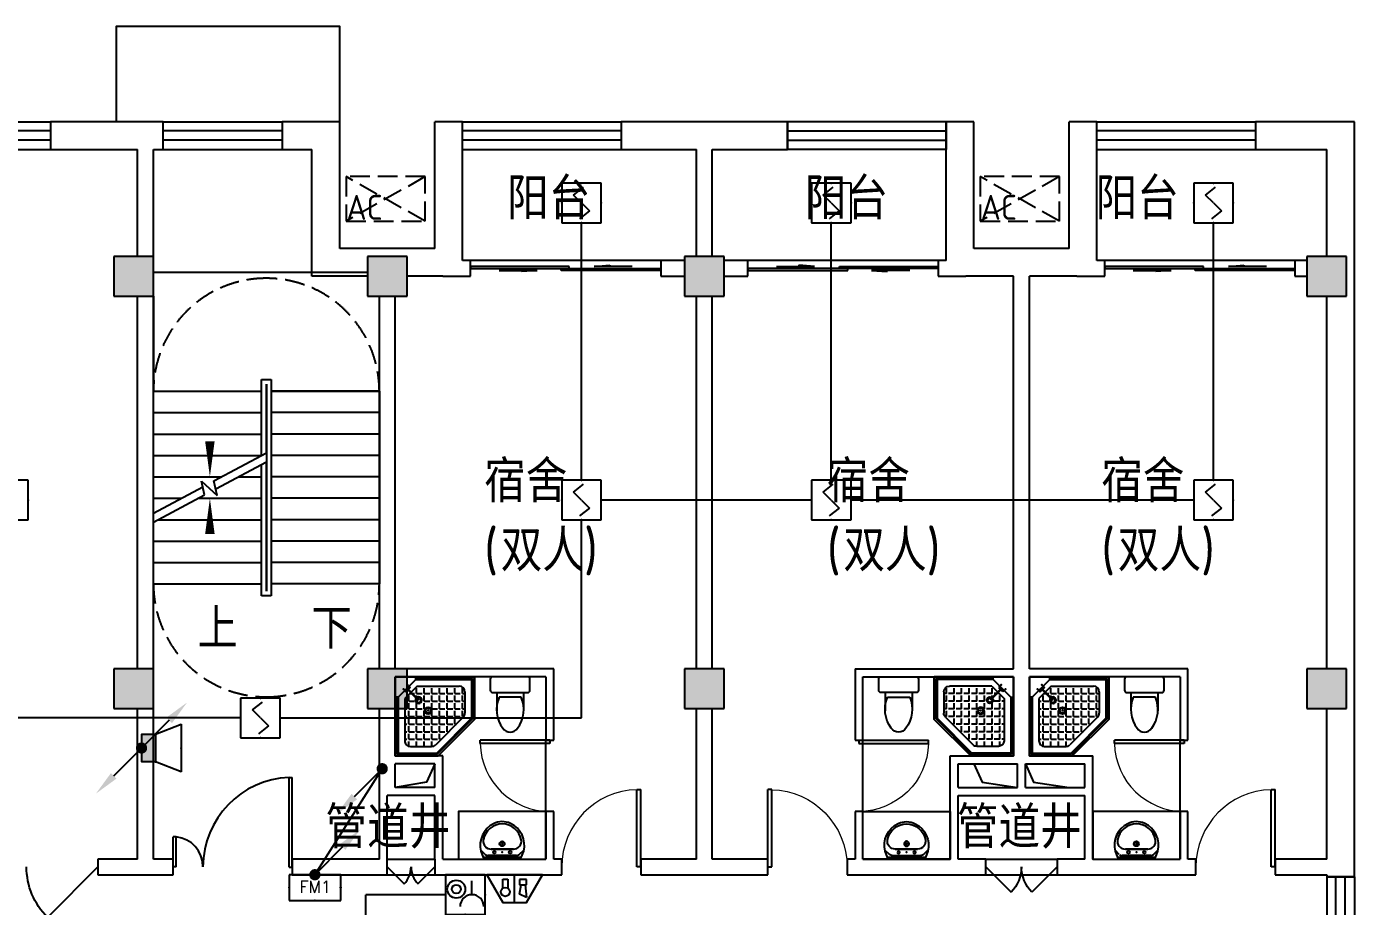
# Model space of a CAD drawing. Extents: x 1725663 to 4653551, y -550461 to 248782.
# Drawn here: x 2376593 to 2393343, y -177769 to -166671 of the extents above; entities that cross this region are included whole.
import ezdxf
from ezdxf.enums import TextEntityAlignment as Align

# ---------------------------------------------------------------- set-up
doc = ezdxf.new("R2010")
doc.units = 0
doc.header["$LTSCALE"] = 1000
doc.linetypes.add('DASH', pattern=[0.35, 0.25, -0.1])
for name, color, linetype in [('0-底图', 7, 'Continuous'), ('A-FLOR-STRS', 140, 'Continuous'), ('CLAYER', 7, 'Continuous'), ('COLUMN', 255, 'Continuous'), ('DIM_SYMB', 3, 'Continuous'), ('DOOR_FIRE', 4, 'Continuous'), ('EQUIP-广播', 3, 'Continuous'), ('EQUIP-消防', 3, 'Continuous'), ('LWIRE', 4, 'Continuous'), ('PUB_HATCH', 8, 'Continuous'), ('PUB_TEXT', 7, 'Continuous'), ('STAIR', 2, 'Continuous'), ('WALL', 2, 'Continuous'), ('WINDOW', 4, 'Continuous'), ('WIRE-消防', 1, 'Continuous'), ('洁具', 213, 'Continuous'), ('空调外机', 211, 'Continuous')]:
    doc.layers.add(name, color=color, linetype=linetype)
doc.styles.add('_TCH_DIM', font='SIMPLEX', dxfattribs={"width": 0.8, "height": 5, "bigfont": 'HZTXT'})
doc.styles.add('_TEL_DIM', font='SIMPLEX', dxfattribs={"width": 0.8, "height": 3.5, "bigfont": 'HZTXT'})
doc.styles.get("Standard").update_dxf_attribs({"font": 'geniso.shx', "bigfont": 'hztxt.shx'})

# ---------------------------------------------------------------- blocks, each defined once
blk = doc.blocks.new('$Equip$00002649')
for p, q in [((-0.5, 0.5), (-0.5, -0.5)), ((0.5, 0.5), (-0.5, 0.5)), ((-0.2, 0.2), (0.05, 0.4)), ((0.5, -0.5), (0.5, 0.5)), ((0, 0), (-0.2, 0.2)), ((0, 0), (0.2, -0.2)), ((0.2, -0.2), (-0.05, -0.4)), ((-0.5, -0.5), (0.5, -0.5))]:
    blk.add_line(p, q)
at = {"const_width": 0.02}
blk.add_lwpolyline([(-0.5, 0.5), (0.5, 0.5), (0.5, -0.5), (-0.5, -0.5), (-0.5, 0.5), (0.5, 0.5)], dxfattribs=at)
for p in [(0, 0.5), (-0.5, 0), (0.5, 0), (0, -0.5)]:
    blk.add_point(p)
at = {"color": 7, "flags": 1}
for tag, height, p in [('A', 0.00002, (0, 0)), ('B', 0.4, (0.762, -0.208))]:
    blk.add_attdef(tag, text='', height=height, dxfattribs=at).set_placement(p, align=Align.MIDDLE_CENTER)
blk = doc.blocks.new('$equip$00002655')
for p, q in [((-0.5, 1), (-0.5, 0)), ((0.5, 1), (-0.5, 1)), ((0.5, 0), (0.5, 1)), ((-0.169, 0.5), (-0.169, 0.15)), ((-0.5, 0), (0.5, 0))]:
    blk.add_line(p, q)
at = {"const_width": 0.04}
blk.add_lwpolyline([(-0.5, 1), (0.5, 1), (0.5, 0), (-0.5, 0), (-0.5, 1), (0.5, 1)], dxfattribs=at)
for radius in [0.226, 0.113]:
    blk.add_circle((0.227, 0.36), radius)
blk.add_arc((-0.169, 0.8), 0.3, 180, 0)
for p in [(0, 1), (-0.5, 0.5), (0.5, 0.5), (0, 0)]:
    blk.add_point(p)
at = {"color": 7, "flags": 1}
for tag, height, p in [('B', 0.4, (0.762, 0.292)), ('A', 0.00002, (0, 0))]:
    blk.add_attdef(tag, text='', height=height, dxfattribs=at).set_placement(p, align=Align.MIDDLE_CENTER)
blk = doc.blocks.new('$equip$00002679')
for p, q in [((-0.3, 0.699), (-0.703, 0)), ((0.3, 0.699), (-0.3, 0.699)), ((0.3, 0.699), (-0.3, 0.699)), ((0, 0.699), (0, 0)), ((0.703, 0), (0.3, 0.699)), ((-0.264, 0.249), (-0.304, 0.569)), ((-0.304, 0.569), (-0.128, 0.489)), ((-0.128, 0.489), (-0.168, 0.249)), ((0.174, 0.11), (0.174, 0.338)), ((0.294, 0.338), (0.294, 0.11)), ((-0.703, 0), (0.703, 0)), ((-0.304, 0.249), (-0.304, 0.113)), ((-0.128, 0.249), (-0.304, 0.249)), ((-0.304, 0.113), (-0.128, 0.113)), ((-0.128, 0.113), (-0.128, 0.249)), ((0.294, 0.11), (0.174, 0.11))]:
    blk.add_line(p, q)
at = {"const_width": 0.04}
for points in [[(-0.299, 0.699), (0.301, 0.699), (0.703, 0), (-0.702, 0), (-0.299, 0.699), (0.301, 0.699)], [(-0.3, 0.699), (0.3, 0.699), (0.703, 0), (-0.703, 0), (-0.3, 0.699), (0.3, 0.699)]]:
    blk.add_lwpolyline(points, dxfattribs=at)
blk.add_circle((0.234, 0.43), 0.111)
for p in [(0, 0.699), (-0.501, 0.349), (0.502, 0.349), (0, 0)]:
    blk.add_point(p)
at = {"color": 7, "flags": 1}
for tag, height, p in [('B', 0.4, (0.961, 0.299)), ('A', 0.00002, (0, 0))]:
    blk.add_attdef(tag, text='', height=height, dxfattribs=at).set_placement(p, align=Align.MIDDLE_CENTER)
blk = doc.blocks.new('$equip$00002984')
blk.add_hatch(color=256).paths.add_polyline_path([(0.35, 0.35), (0, 0.35), (0, -0.35), (0.35, -0.35)])
for p, q in [((0, 0.35), (0, -0.35)), ((0, 0.35), (0.35, 0.35)), ((0.35, 0.35), (1, 0.6)), ((0.35, 0.35), (0.35, -0.35)), ((1, 0.6), (1, -0.6)), ((0.35, -0.35), (0, -0.35)), ((1, -0.6), (0.35, -0.35))]:
    blk.add_line(p, q)
at = {"const_width": 0.02}
blk.add_lwpolyline([(0.35, 0.35), (0, 0.35), (0, -0.35), (0.35, -0.35), (1, -0.6), (1, 0.6), (0.35, 0.35), (0, 0.35)], dxfattribs=at)
for p in [(0.35, 0.35), (0, 0), (1, 0), (0.35, -0.35)]:
    blk.add_point(p)
at = {"color": 7, "style": '_TEL_DIM', "flags": 1}
for tag in ['A', 'REMARK']:
    blk.add_attdef(tag, text='', height=0.00002, dxfattribs=at).set_placement((0, 0), align=Align.MIDDLE_CENTER)
blk = doc.blocks.new('$TelecSys$00000080')
for p, q in [((-0.7, -0.7), (0, 0)), ((0.104, 0.104), (0.104, 0.104)), ((-0.104, -0.104), (-0.104, -0.104))]:
    blk.add_line(p, q)
at = {"const_width": 0.142}
blk.add_lwpolyline([(0.071, 0, 1), (-0.071, 0, 1)], format="xyb", close=True, dxfattribs=at)
blk.add_solid([(-0.63, -0.77), (-0.77, -0.63), (-1.15, -1.15)])
at = {"width": 0.8, "flags": 9}
blk.add_attdef('A', (0, 0), '', height=0.00002, rotation=180, dxfattribs=at)
blk = doc.blocks.new('$TelecSys$00000079')
for p, q in [((0.7, 0.7), (0, 0)), ((0.104, 0.104), (0.104, 0.104)), ((-0.104, -0.104), (-0.104, -0.104))]:
    blk.add_line(p, q)
at = {"const_width": 0.142}
blk.add_lwpolyline([(-0.071, 0, 1), (0.071, 0, 1)], format="xyb", close=True, dxfattribs=at)
blk.add_solid([(0.63, 0.77), (0.77, 0.63), (1.15, 1.15)])
at = {"width": 0.8, "flags": 9}
blk.add_attdef('A', (0, 0), '', height=0.00002, dxfattribs=at)
blk = doc.blocks.new('1F平面-CAD导入_dwg_Drawing4_t3_dwg_$plan$00001613-474159-1F-927810-1F')
at = {"layer": '洁具'}
for p, q in [((-200, 170), (-430, 170)), ((-30, 250), (-170, 250)), ((-260, -140), (-260, 140)), ((-200, -170), (-200, -220)), ((-170, -250), (-30, -250))]:
    blk.add_line(p, q, dxfattribs=at)
for points in [[(-200, 220), (-200, 170), (-200, -170), (-430, -170)], [(0, -220), (0, 220)]]:
    blk.add_lwpolyline(points, dxfattribs=at)
for centre, radius, start, end in [((-413, -227), 398, 67.4505, 126.6381), ((-170, 220), 30, 90, 180), ((-30, 220), 30, 0, 90), ((-590, 0), 110, 123.4509, 236.5491), ((-413, 227), 398, 233.3619, 292.5495), ((-170, -220), 30, 180, 270), ((-30, -220), 30, 270, 0)]:
    blk.add_arc(centre, radius, start, end, dxfattribs=at)
blk = doc.blocks.new('$lvtry$00000169')
at = {"color": 0}
for p, q in [((259, -36), (259, 0)), ((259, -36), (36, -259)), ((276, -120), (120, -276)), ((144, -151), (291, -298)), ((151, -144), (298, -291)), ((259, -24), (976, -24)), ((259, -36), (964, -36)), ((270, -213), (270, -143)), ((276, -120), (808, -120)), ((366, -213), (366, -143)), ((462, -213), (462, -143)), ((558, -213), (558, -143)), ((655, -213), (655, -143)), ((751, -213), (751, -143)), ((847, -213), (847, -143)), ((964, -36), (976, -24)), ((964, -36), (964, -525)), ((976, -24), (976, -530)), ((36, -259), (0, -259)), ((24, -259), (24, -976)), ((36, -259), (36, -964)), ((120, -276), (120, -808)), ((120, -309), (147, -309)), ((173, -309), (173, -239)), ((173, -309), (243, -309)), ((183, -213), (205, -213)), ((220, -213), (243, -213)), ((270, -213), (340, -213)), ((270, -263), (270, -239)), ((334, -309), (340, -309)), ((366, -213), (436, -213)), ((366, -309), (366, -239)), ((366, -309), (436, -309)), ((462, -213), (532, -213)), ((462, -309), (462, -239)), ((462, -309), (532, -309)), ((558, -213), (628, -213)), ((558, -309), (558, -239)), ((558, -309), (628, -309)), ((655, -213), (725, -213)), ((655, -309), (655, -239)), ((655, -309), (725, -309)), ((751, -213), (821, -213)), ((751, -309), (751, -239)), ((751, -309), (821, -309)), ((847, -213), (880, -213)), ((847, -309), (847, -239)), ((847, -309), (880, -309)), ((880, -192), (880, -460)), ((120, -405), (147, -405)), ((120, -501), (147, -501)), ((173, -405), (173, -335)), ((173, -405), (243, -405)), ((173, -501), (173, -431)), ((173, -501), (243, -501)), ((270, -405), (270, -335)), ((270, -405), (340, -405)), ((270, -501), (270, -431)), ((270, -501), (340, -501)), ((366, -405), (366, -335)), ((366, -405), (379, -405)), ((366, -501), (366, -431)), ((366, -501), (436, -501)), ((462, -405), (462, -335)), ((462, -405), (532, -405)), ((462, -501), (462, -431)), ((462, -501), (532, -501)), ((558, -405), (558, -335)), ((558, -405), (628, -405)), ((558, -501), (558, -431)), ((558, -501), (628, -501)), ((655, -405), (655, -335)), ((655, -405), (725, -405)), ((655, -501), (655, -431)), ((655, -501), (725, -501)), ((751, -405), (751, -335)), ((751, -405), (821, -405)), ((751, -501), (751, -431)), ((751, -501), (821, -501)), ((847, -405), (847, -335)), ((847, -405), (880, -405)), ((847, -501), (847, -431)), ((847, -501), (867, -501)), ((120, -598), (147, -598)), ((173, -598), (173, -528)), ((173, -598), (243, -598)), ((173, -694), (173, -624)), ((270, -598), (270, -528)), ((270, -598), (340, -598)), ((270, -694), (270, -624)), ((366, -598), (366, -528)), ((366, -598), (436, -598)), ((366, -694), (366, -624)), ((462, -598), (462, -528)), ((462, -598), (532, -598)), ((462, -694), (462, -624)), ((859, -511), (511, -859)), ((964, -525), (525, -964)), ((976, -530), (530, -976)), ((558, -598), (558, -528)), ((558, -598), (628, -598)), ((558, -694), (558, -624)), ((655, -598), (655, -528)), ((655, -598), (725, -598)), ((655, -694), (655, -624)), ((751, -598), (751, -528)), ((751, -598), (773, -598)), ((964, -525), (976, -530)), ((120, -694), (147, -694)), ((120, -790), (147, -790)), ((173, -694), (243, -694)), ((173, -790), (173, -720)), ((173, -790), (243, -790)), ((173, -878), (173, -816)), ((270, -694), (340, -694)), ((270, -790), (270, -720)), ((270, -790), (340, -790)), ((270, -880), (270, -816)), ((366, -694), (436, -694)), ((366, -790), (366, -720)), ((366, -790), (436, -790)), ((366, -880), (366, -816)), ((462, -694), (532, -694)), ((462, -790), (462, -720)), ((462, -790), (532, -790)), ((462, -880), (462, -816)), ((558, -694), (628, -694)), ((558, -790), (558, -720)), ((558, -790), (580, -790)), ((655, -694), (676, -694)), ((36, -964), (24, -976)), ((24, -976), (530, -976)), ((36, -964), (525, -964)), ((192, -880), (460, -880)), ((525, -964), (530, -976))]:
    blk.add_line(p, q, dxfattribs=at)
blk.add_lwpolyline([(0, 0), (0, -1000), (540, -1000), (1000, -540), (1000, 0)], close=True)
for points in [[(0, 0), (0, -1000)], [(0, 0), (1000, 0)], [(1000, 0), (1000, -540)], [(136, -190), (148, -178), (132, -162), (121, -174)], [(190, -136), (178, -148), (162, -132), (174, -121)], [(1000, -540), (540, -1000)], [(0, -1000), (540, -1000)]]:
    blk.add_lwpolyline(points, close=True, dxfattribs=at)
for radius in [43.8, 31.1]:
    blk.add_circle((416, -428), radius, dxfattribs=at)
for centre, radius, start, end in [((808, -192), 72, 0, 90), ((296, -296), 40.6, 142.583, 128.4197), ((296, -296), 28.6, 145.828, 125.6599), ((808, -460), 72, 315, 0), ((192, -808), 72, 180, 270), ((460, -808), 72, 270, 315)]:
    blk.add_arc(centre, radius, start, end, dxfattribs=at)
for p in [(103, -156, 0), (156, -102, 0), (416, -428, 0)]:
    blk.add_point(p, dxfattribs=at)
blk = doc.blocks.new('$lvtry$00000178')
at = {"color": 0}
for p, q in [((-238, 0), (238, 0)), ((-214, -36), (-272, -91)), ((-180, -23), (180, -23)), ((-142, -105), (140, -105)), ((140, -105), (-142, -105)), ((216, -37), (268, -91))]:
    blk.add_line(p, q, dxfattribs=at)
blk.add_lwpolyline([(-104, -430, 0.224698), (110, -425, 0.348046), (269, -79), (239, 0), (-241, 0), (-271, -79, 0.356844)], format="xyb", close=True, dxfattribs=at)
for centre, radius in [((-100, -65), 16.3), ((1, -172), 31.6), ((100, -65), 16.3)]:
    blk.add_circle(centre, radius, dxfattribs=at)
at = {"color": 0, "lineweight": 13}
blk.add_circle((1, -172), 23, dxfattribs=at)
at = {"color": 0}
for centre, radius, start, end in [((-142, -205), 100, 90, 190.5602), ((-180, -73), 50, 90, 133.181), ((140, -205), 100, 349.4398, 90), ((180, -73), 50, 44.5607, 90), ((-1, -179), 243, 190.5602, 349.4398)]:
    blk.add_arc(centre, radius, start, end, dxfattribs=at)
for p in [(0, -65), (1, -172)]:
    blk.add_point(p, dxfattribs=at)
blk = doc.blocks.new('A$C70365C93')
at = {"layer": '洁具'}
blk.add_lwpolyline([(-1900, 2300), (-1900, 1700), (-800, 1700), (-800, 2300)], close=True, dxfattribs=at)
blk.add_blockref('$lvtry$00000178', (-1350, 2280), dxfattribs=at)
at = {"layer": '洁具', "rotation": 180}
blk.add_blockref('$lvtry$00000169', (0, 0), dxfattribs=at)
at = {"layer": '洁具', "extrusion": (0, 0, -1), "xscale": -1, "zscale": -1, "rotation": 90}
blk.add_blockref('1F平面-CAD导入_dwg_Drawing4_t3_dwg_$plan$00001613-474159-1F-927810-1F', (1450, 0), dxfattribs=at)
blk = doc.blocks.new('A$Cf5a72a1b')
at = {"layer": '空调外机', "linetype": 'DASH'}
for p, q in [((1000, 563), (0, 0)), ((1000, 0), (0, 563))]:
    blk.add_line(p, q, dxfattribs=at)
blk.add_lwpolyline([(1000, 563), (0, 563), (0, 0), (1000, 0)], close=True, dxfattribs=at)
at = {"layer": 'PUB_TEXT'}
blk.add_text('AC', height=315, dxfattribs=at).set_placement((5, 18))
blk = doc.blocks.new('$WINLIB2D$00000001')
at = {"color": 0}
for points in [[(-0.5, 0.5), (-0.5, -0.5)], [(-0.5, 0.5), (0.5, 0.5)], [(0.5, -0.5), (0.5, 0.5)], [(0.5, 0.1667), (-0.5, 0.1667)], [(0.5, -0.1667), (-0.5, -0.1667)], [(-0.5, -0.5), (0.5, -0.5)]]:
    blk.add_lwpolyline(points, dxfattribs=at)
blk = doc.blocks.new('$DorLib2D$00000131')
at = {"color": 0, "linetype": 'Continuous'}
for p, q in [((0.15, 0.125), (0.2319, 0.1973)), ((0.2319, 0.1973), (0.2319, 0.125)), ((-0.5, 0.125), (-0.5, 0)), ((0.0192, 0.125), (-0.5, 0.125)), ((0.0192, 0), (0.0192, 0.125)), ((0.35, 0.125), (0.15, 0.125)), ((-0.5, 0), (0.0192, 0)), ((-0.024, 0), (0.5, 0)), ((-0.024, -0.125), (-0.024, 0)), ((0.5, 0), (0.5, -0.125)), ((-0.35, -0.125), (-0.15, -0.125)), ((-0.2319, -0.1973), (-0.2319, -0.125)), ((-0.15, -0.125), (-0.2319, -0.1973)), ((0.5, -0.125), (-0.024, -0.125))]:
    blk.add_line(p, q, dxfattribs=at)
blk = doc.blocks.new('$DorLib2D$00000225')
at = {"color": 0}
for p, q in [((0.475, -0.001), (0.475, 0.752)), ((0.475, 0.752), (0.5, 0.752)), ((0.5, -0.001), (0.5, 0.752)), ((-0.5, 0), (-0.5, 0.252)), ((-0.475, 0.252), (-0.5, 0.252)), ((-0.475, 0), (-0.475, 0.252)), ((-0.475, 0), (-0.5, 0)), ((0.475, -0.001), (0.5, -0.001))]:
    blk.add_line(p, q, dxfattribs=at)
for centre, radius, start, end in [((0.505, -0.002), 0.755, 92.2493, 179.7238), ((-0.501, 0.003), 0.251, 359.7899, 84.0974)]:
    blk.add_arc(centre, radius, start, end, dxfattribs=at)
blk = doc.blocks.new('$DorLib2D$00000116')
at = {"color": 0}
for p, q in [((-0.5, 0), (-0.146, 0.354)), ((0.5, 0), (0.146, 0.354))]:
    blk.add_line(p, q, dxfattribs=at)
for centre, start, end in [((-0.5, 0), 0, 45), ((0.5, 0), 135, 180)]:
    blk.add_arc(centre, 0.5, start, end, dxfattribs=at)
blk = doc.blocks.new('$DorLib2D$00000001')
for p, q in [((0.45, 0.975), (0.5, 0.975)), ((0.45, 0), (0.45, 0.975)), ((0.5, 0), (0.5, 0.975)), ((0.5, 0), (0.45, 0))]:
    blk.add_line(p, q)
at = {"lineweight": 13}
blk.add_arc((0.475, 0), 0.975, 91.4693, 180, dxfattribs=at)
blk = doc.blocks.new('$DorLib2D$00000114')
at = {"color": 0}
blk.add_line((0.5, 0), (-0.207, 0.707), dxfattribs=at)
blk.add_arc((0.5, 0), 1, 135, 180, dxfattribs=at)
blk = doc.blocks.new('ghgd')
at = {"layer": 'PUB_HATCH'}
for points in [[(1588557, -88437.8), (1588557, -88937.8), (1589057, -88937.8), (1589057, -88437.8)], [(1591757, -88437.8), (1591757, -88937.8), (1592257, -88937.8), (1592257, -88437.8)], [(1595757, -88437.8), (1595757, -88937.8), (1596257, -88937.8), (1596257, -88437.8)], [(1603607, -88437.8), (1603607, -88937.8), (1604107, -88937.8), (1604107, -88437.8)], [(1588557, -93637.8), (1588557, -94137.8), (1589057, -94137.8), (1589057, -93637.8)], [(1591757, -93637.8), (1591757, -94137.8), (1592257, -94137.8), (1592257, -93637.8)], [(1595757, -93637.8), (1595757, -94137.8), (1596257, -94137.8), (1596257, -93637.8)], [(1603607, -93637.8), (1603607, -94137.8), (1604107, -94137.8), (1604107, -93637.8)]]:
    blk.add_hatch(color=256, dxfattribs=at).paths.add_polyline_path(points)
for points in [[(1592607, -94837.8), (1592503.4, -95068), (1592107, -95137.8)], [(1599407, -94837.8), (1599510.6, -95068), (1599957, -95137.8)], [(1600057, -94837.8), (1600160.6, -95068), (1600607, -95137.8)]]:
    blk.add_lwpolyline(points)
at = {"layer": 'A-FLOR-STRS'}
for p, q in [((1591757, -88637.8), (1589057, -88637.8)), ((1589057, -88937.8), (1589057, -90137.8)), ((1591907, -90137.8), (1591907, -88937.8)), ((1590422, -90948.4), (1590422, -89987.8)), ((1590422, -89987.8), (1590542, -89987.8)), ((1590482, -90916.4), (1590482, -90047.8)), ((1590482, -90047.8), (1590482, -90047.8)), ((1590482, -90047.8), (1590482, -90916.4)), ((1590542, -89987.8), (1590542, -92717.8)), ((1589057, -91675.8), (1589057, -90137.8)), ((1589057, -90137.8), (1590422, -90137.8)), ((1589057, -90137.8), (1590422, -90137.8)), ((1590482, -90916.4), (1590482, -90137.8)), ((1590482, -90137.8), (1590482, -92567.8)), ((1591907, -90137.8), (1590542, -90137.8)), ((1590542, -90137.8), (1591907, -90137.8)), ((1591907, -90137.8), (1591907, -92567.8)), ((1589057, -90407.8), (1590422, -90407.8)), ((1591907, -90407.8), (1590542, -90407.8)), ((1589057, -90677.8), (1590422, -90677.8)), ((1591907, -90677.8), (1590542, -90677.8)), ((1589057, -90947.8), (1590422, -90947.8)), ((1589819.5, -91269.5), (1590482, -90916.4)), ((1591907, -90947.8), (1590542, -90947.8)), ((1589842.9, -91370.3), (1590482, -91029.7)), ((1590422, -92717.8), (1590422, -91061.7)), ((1590482, -92567.8), (1590482, -91029.7)), ((1590482, -92657.8), (1590482, -91029.7)), ((1590482, -91029.7), (1590482, -92657.8)), ((1589057, -91217.8), (1589916.5, -91217.8)), ((1589701.9, -91445.4), (1589661.6, -91271.6)), ((1589661.6, -91271.6), (1589861.7, -91451.4)), ((1589861.7, -91451.4), (1589819.5, -91269.5)), ((1590129.1, -91217.8), (1590422, -91217.8)), ((1591907, -91217.8), (1590542, -91217.8)), ((1589057, -91675.8), (1589678.5, -91344.6)), ((1589057, -91789.1), (1589701.9, -91445.4)), ((1589057, -91487.8), (1589409.9, -91487.8)), ((1589622.5, -91487.8), (1590422, -91487.8)), ((1591907, -91487.8), (1590542, -91487.8)), ((1589057, -92567.8), (1589057, -91789.1)), ((1589115.9, -91757.8), (1590422, -91757.8)), ((1591907, -91757.8), (1590542, -91757.8)), ((1589057, -92027.8), (1590422, -92027.8)), ((1591907, -92027.8), (1590542, -92027.8)), ((1589057, -92297.8), (1590422, -92297.8)), ((1591907, -92297.8), (1590542, -92297.8)), ((1589057, -92567.8), (1590422, -92567.8)), ((1590482, -92567.8), (1590482, -92567.8)), ((1591907, -92567.8), (1590542, -92567.8)), ((1590542, -92717.8), (1590422, -92717.8)), ((1590482, -92657.8), (1590482, -92657.8))]:
    blk.add_line(p, q, dxfattribs=at)
at = {"layer": 'COLUMN'}
for p, q in [((1588557, -88437.8), (1588557, -88937.8)), ((1589057, -88437.8), (1588557, -88437.8)), ((1589057, -88937.8), (1589057, -88437.8)), ((1591757, -88437.8), (1591757, -88937.8)), ((1592257, -88437.8), (1591757, -88437.8)), ((1592257, -88937.8), (1592257, -88437.8)), ((1595757, -88437.8), (1595757, -88937.8)), ((1596257, -88437.8), (1595757, -88437.8)), ((1596257, -88937.8), (1596257, -88437.8)), ((1603607, -88437.8), (1603607, -88937.8)), ((1604107, -88437.8), (1603607, -88437.8)), ((1604107, -88937.8), (1604107, -88437.8)), ((1588557, -88937.8), (1589057, -88937.8)), ((1591757, -88937.8), (1592257, -88937.8)), ((1595757, -88937.8), (1596257, -88937.8)), ((1603607, -88937.8), (1604107, -88937.8)), ((1588557, -93637.8), (1588557, -94137.8)), ((1589057, -93637.8), (1588557, -93637.8)), ((1589057, -94137.8), (1589057, -93637.8)), ((1591757, -93637.8), (1591757, -94137.8)), ((1592257, -93637.8), (1591757, -93637.8)), ((1592257, -94137.8), (1592257, -93637.8)), ((1595757, -93637.8), (1595757, -94137.8)), ((1596257, -93637.8), (1595757, -93637.8)), ((1596257, -94137.8), (1596257, -93637.8)), ((1603607, -93637.8), (1603607, -94137.8)), ((1604107, -93637.8), (1603607, -93637.8)), ((1604107, -94137.8), (1604107, -93637.8)), ((1588557, -94137.8), (1589057, -94137.8)), ((1591757, -94137.8), (1592257, -94137.8)), ((1595757, -94137.8), (1596257, -94137.8)), ((1603607, -94137.8), (1604107, -94137.8))]:
    blk.add_line(p, q, dxfattribs=at)
at = {"layer": 'Defpoints'}
blk.add_lwpolyline([(1591407, -86737.8), (1591407, -85537.8), (1588589.2, -85537.8), (1588589.2, -86737.8)], dxfattribs=at)
at = {"layer": 'DIM_SYMB'}
for points in [[(1591194.5, -92702.8, 0, 0, 0), (1591194.5, -89387.8, 0, 0, 0), (1589769.5, -89387.8, 0, 0, 0), (1589769.5, -91217.8, 0, 120, 0), (1589769.5, -90767.8, 0, 0, 0)], [(1589769.5, -92702.8, 0, 0, 0), (1589769.5, -91487.8, 0, 120, 0), (1589769.5, -91937.8, 0, 0, 0)]]:
    blk.add_lwpolyline(points, format="xyseb", dxfattribs=at)
at = {"layer": 'DOOR_FIRE'}
for p, q in [((1592007, -96037.8), (1592607, -96037.8)), ((1599557, -96037.8), (1600457, -96037.8)), ((1592007, -96237.8), (1592607, -96237.8)), ((1599557, -96237.8), (1600457, -96237.8))]:
    blk.add_line(p, q, dxfattribs=at)
at = {"layer": 'STAIR', "color": 9, "linetype": 'DASH'}
for p, q in [((1590482, -88712.8), (1590482, -88712.8)), ((1590482, -93992.8), (1590482, -93992.8))]:
    blk.add_line(p, q, dxfattribs=at)
for points in [[(1589057, -90137.8, -0.4142136), (1590482, -88712.8)], [(1591907, -90137.8, 0.4142136), (1590482, -88712.8)], [(1589057, -92567.8, 0.4142136), (1590482, -93992.8)], [(1591907, -92567.8, -0.4142136), (1590482, -93992.8)]]:
    blk.add_lwpolyline(points, format="xyb", dxfattribs=at)
at = {"layer": 'WALL'}
for p, q in [((1588957, -86737.8), (1587757, -86737.8)), ((1587757, -86737.8), (1587757, -87087.8)), ((1589181.9, -86737.8), (1588957, -86737.8)), ((1589181.9, -87087.8), (1589181.9, -86737.8)), ((1591407, -86737.8), (1590682, -86737.8)), ((1590682, -86737.8), (1590682, -87087.8)), ((1591407, -88337.8), (1591407, -86737.8)), ((1592957, -86737.8), (1592607, -86737.8)), ((1592607, -88337.8), (1592607, -86737.8)), ((1592957, -87087.8), (1592957, -86737.8)), ((1596007, -86737.8), (1594957, -86737.8)), ((1594957, -86737.8), (1594957, -87087.8)), ((1597057, -86737.8), (1596007, -86737.8)), ((1597057, -87087.8), (1597057, -86737.8)), ((1599407, -86737.8), (1599057, -86737.8)), ((1599057, -86737.8), (1599057, -87087.8)), ((1599407, -88337.8), (1599407, -86737.8)), ((1600607, -88337.8), (1600607, -86737.8)), ((1600957, -86737.8), (1600607, -86737.8)), ((1600957, -87087.8), (1600957, -86737.8)), ((1604207, -86737.8), (1602957, -86737.8)), ((1602957, -86737.8), (1602957, -87087.8)), ((1604207, -88537.8), (1604207, -86737.8)), ((1587757, -87087.8), (1588857, -87087.8)), ((1588857, -88437.8), (1588857, -87087.8)), ((1589057, -88437.8), (1589057, -87087.8)), ((1589057, -87087.8), (1589181.9, -87087.8)), ((1590682, -87087.8), (1591057, -87087.8)), ((1591057, -88687.8), (1591057, -87087.8)), ((1592957, -88487.8), (1592957, -87087.8)), ((1594957, -87087.8), (1595907, -87087.8)), ((1595907, -88437.8), (1595907, -87087.8)), ((1596107, -87087.8), (1597057, -87087.8)), ((1596107, -88437.8), (1596107, -87087.8)), ((1599057, -88487.8), (1599057, -87087.8)), ((1600957, -88487.8), (1600957, -87087.8)), ((1602957, -87087.8), (1603857, -87087.8)), ((1603857, -88437.8), (1603857, -87087.8)), ((1592007, -88337.8), (1591407, -88337.8)), ((1592607, -88337.8), (1592007, -88337.8)), ((1600007, -88337.8), (1599407, -88337.8)), ((1600607, -88337.8), (1600007, -88337.8)), ((1593057, -88487.8), (1592957, -88487.8)), ((1593057, -88687.8), (1593057, -88487.8)), ((1595757, -88487.8), (1595457, -88487.8)), ((1595457, -88487.8), (1595457, -88687.8)), ((1596557, -88487.8), (1596257, -88487.8)), ((1596557, -88687.8), (1596557, -88487.8)), ((1599057, -88487.8), (1598957, -88487.8)), ((1598957, -88487.8), (1598957, -88687.8)), ((1601057, -88487.8), (1600957, -88487.8)), ((1601057, -88687.8), (1601057, -88487.8)), ((1603607, -88487.8), (1603457, -88487.8)), ((1603457, -88487.8), (1603457, -88687.8)), ((1604207, -93887.8), (1604207, -88537.8)), ((1591757, -88687.8), (1591057, -88687.8)), ((1592707, -88687.8), (1592257, -88687.8)), ((1592707, -88687.8), (1593057, -88687.8)), ((1595457, -88687.8), (1595757, -88687.8)), ((1596257, -88687.8), (1596557, -88687.8)), ((1598957, -88687.8), (1599307, -88687.8)), ((1599907, -88687.8), (1599307, -88687.8)), ((1599907, -93637.8), (1599907, -88687.8)), ((1600707, -88687.8), (1600107, -88687.8)), ((1600107, -93637.8), (1600107, -88687.8)), ((1600707, -88687.8), (1601057, -88687.8)), ((1603457, -88687.8), (1603607, -88687.8)), ((1588857, -93637.8), (1588857, -88937.8)), ((1589057, -93637.8), (1589057, -88937.8)), ((1591907, -93637.8), (1591907, -88937.8)), ((1592107, -93637.8), (1592107, -88937.8)), ((1595907, -93637.8), (1595907, -88937.8)), ((1596107, -93637.8), (1596107, -88937.8)), ((1603857, -93637.8), (1603857, -88937.8)), ((1594107, -93637.8), (1592257, -93637.8)), ((1594007, -93737.8), (1592257, -93737.8)), ((1594007, -93737.8), (1594007, -94537.8)), ((1594107, -94537.8), (1594107, -93637.8)), ((1597907, -93637.8), (1599907, -93637.8)), ((1597907, -93637.8), (1597907, -94537.8)), ((1598007, -93737.8), (1599907, -93737.8)), ((1598007, -94537.8), (1598007, -93737.8)), ((1599907, -94737.8), (1599907, -93737.8)), ((1602107, -93637.8), (1600107, -93637.8)), ((1600107, -94737.8), (1600107, -93737.8)), ((1602007, -93737.8), (1600107, -93737.8)), ((1602007, -93737.8), (1602007, -94537.8)), ((1602107, -94537.8), (1602107, -93637.8)), ((1604207, -96137.8), (1604207, -93887.8)), ((1588857, -96037.8), (1588857, -94137.8)), ((1589057, -96037.8), (1589057, -94137.8)), ((1591907, -94837.8), (1591907, -94137.8)), ((1592107, -94737.8), (1592107, -94137.8)), ((1595907, -96037.8), (1595907, -94137.8)), ((1596107, -96037.8), (1596107, -94137.8)), ((1603857, -96037.8), (1603857, -94137.8)), ((1594007, -94537.8), (1594107, -94537.8)), ((1597907, -94537.8), (1598007, -94537.8)), ((1602007, -94537.8), (1602107, -94537.8)), ((1592707, -94737.8), (1592107, -94737.8)), ((1592707, -95237.8), (1592707, -94737.8)), ((1599107, -94737.8), (1599907, -94737.8)), ((1599107, -95237.8), (1599107, -94737.8)), ((1600107, -94737.8), (1600907, -94737.8)), ((1600907, -95237.8), (1600907, -94737.8)), ((1591907, -95237.8), (1591907, -94837.8)), ((1592107, -95137.8), (1592107, -94837.8)), ((1592607, -94837.8), (1592107, -94837.8)), ((1592607, -95137.8), (1592607, -94837.8)), ((1599207, -94837.8), (1599957, -94837.8)), ((1599207, -95137.8), (1599207, -94837.8)), ((1599957, -95137.8), (1599957, -94837.8)), ((1600057, -94837.8), (1600807, -94837.8)), ((1600057, -95137.8), (1600057, -94837.8)), ((1600807, -95137.8), (1600807, -94837.8)), ((1592607, -95137.8), (1592107, -95137.8)), ((1599207, -95137.8), (1599957, -95137.8)), ((1600057, -95137.8), (1600807, -95137.8)), ((1591907, -96037.8), (1591907, -95237.8)), ((1592007, -96037.8), (1592007, -95237.8)), ((1592607, -95237.8), (1592007, -95237.8)), ((1592607, -96037.8), (1592607, -95237.8)), ((1592707, -96037.8), (1592707, -95237.8)), ((1599107, -96037.8), (1599107, -95237.8)), ((1599207, -95237.8), (1600007, -95237.8)), ((1599207, -96037.8), (1599207, -95237.8)), ((1600007, -95237.8), (1600807, -95237.8)), ((1600807, -96037.8), (1600807, -95237.8)), ((1600907, -96037.8), (1600907, -95237.8)), ((1594107, -95437.8), (1594007, -95437.8)), ((1594007, -95437.8), (1594007, -96037.8)), ((1594107, -96037.8), (1594107, -95437.8)), ((1598007, -95437.8), (1597907, -95437.8)), ((1597907, -95437.8), (1597907, -96037.8)), ((1598007, -96037.8), (1598007, -95437.8)), ((1602107, -95437.8), (1602007, -95437.8)), ((1602007, -95437.8), (1602007, -96037.8)), ((1602107, -96037.8), (1602107, -95437.8)), ((1588857, -96037.8), (1588357, -96037.8)), ((1588357, -96037.8), (1588357, -96237.8)), ((1589307, -96037.8), (1589057, -96037.8)), ((1589307, -96237.8), (1589307, -96037.8)), ((1591907, -96037.8), (1590807, -96037.8)), ((1590807, -96037.8), (1590807, -96237.8)), ((1592007, -96237.8), (1592007, -96037.8)), ((1592607, -96037.8), (1592607, -96237.8)), ((1592707, -96037.8), (1594007, -96037.8)), ((1594207, -96037.8), (1594107, -96037.8)), ((1594207, -96237.8), (1594207, -96037.8)), ((1595907, -96037.8), (1595207, -96037.8)), ((1595207, -96037.8), (1595207, -96237.8)), ((1596807, -96037.8), (1596107, -96037.8)), ((1596807, -96237.8), (1596807, -96037.8)), ((1597907, -96037.8), (1597807, -96037.8)), ((1597807, -96037.8), (1597807, -96237.8)), ((1598007, -96037.8), (1599107, -96037.8)), ((1599557, -96037.8), (1599207, -96037.8)), ((1599557, -96237.8), (1599557, -96037.8)), ((1600807, -96037.8), (1600457, -96037.8)), ((1600457, -96037.8), (1600457, -96237.8)), ((1600907, -96037.8), (1602007, -96037.8)), ((1602207, -96037.8), (1602107, -96037.8)), ((1602207, -96237.8), (1602207, -96037.8)), ((1603857, -96037.8), (1603207, -96037.8)), ((1603207, -96037.8), (1603207, -96237.8)), ((1604207, -96262.8), (1604207, -96137.8)), ((1588357, -96237.8), (1588957, -96237.8)), ((1588957, -96237.8), (1589307, -96237.8)), ((1590807, -96237.8), (1592007, -96237.8)), ((1592607, -96237.8), (1592707, -96237.8)), ((1592707, -96237.8), (1594107, -96237.8)), ((1594107, -96237.8), (1594207, -96237.8)), ((1595207, -96237.8), (1596007, -96237.8)), ((1596007, -96237.8), (1596807, -96237.8)), ((1597807, -96237.8), (1597907, -96237.8)), ((1597907, -96237.8), (1599107, -96237.8)), ((1599107, -96237.8), (1599557, -96237.8)), ((1600457, -96237.8), (1600907, -96237.8)), ((1600907, -96237.8), (1602107, -96237.8)), ((1602107, -96237.8), (1602207, -96237.8)), ((1603207, -96237.8), (1603857, -96237.8)), ((1603857, -96237.8), (1603857, -96262.8)), ((1603857, -96262.8), (1604207, -96262.8))]:
    blk.add_line(p, q, dxfattribs=at)
at = {"layer": 'WINDOW'}
for p, q in [((1595457, -88487.8), (1593057, -88487.8)), ((1598957, -88487.8), (1596557, -88487.8)), ((1603457, -88487.8), (1601057, -88487.8)), ((1594007, -95437.8), (1594007, -94537.8)), ((1598007, -95437.8), (1598007, -94537.8)), ((1602007, -95437.8), (1602007, -94537.8))]:
    blk.add_line(p, q, dxfattribs=at)
for p in [(1591487, -87993.9), (1599487, -87993.9)]:
    blk.add_blockref('A$Cf5a72a1b', p)
at = {"rotation": 180}
for p in [(1592107, -93737.8), (1600107, -93737.8)]:
    blk.add_blockref('A$C70365C93', p, dxfattribs=at)
at = {"xscale": -1, "rotation": 180}
blk.add_blockref('A$C70365C93', (1599907, -93737.8), dxfattribs=at)
at = {"layer": 'DOOR_FIRE', "zscale": 200}
for name, p, xscale, yscale in [('$DorLib2D$00000225', (1590057, -96137.8), 1500, 1500), ('$DorLib2D$00000114', (1587907, -96137.8), 900, -900), ('$DorLib2D$00000116', (1592307, -96137.8), -600, -600), ('$DorLib2D$00000116', (1600007, -96137.8), 900, -900)]:
    blk.add_blockref(name, p, dxfattribs=dict(at, xscale=xscale, yscale=yscale))
at = {"layer": 'WINDOW'}
for name, p, xscale, yscale, zscale, rotation in [('$WINLIB2D$00000001', (1586757, -86912.8), -2000, 350, -2000, 180), ('$WINLIB2D$00000001', (1589932, -86912.8), -1500.092589734973, 350, -1500.092589734973, 180), ('$WINLIB2D$00000001', (1593957, -86912.8), -2000, 350, -2000, 180), ('$WINLIB2D$00000001', (1598057, -86912.8), 2000, 350, 2000, 180), ('$WINLIB2D$00000001', (1601957, -86912.8), -2000, 350, -2000, 180), ('$DorLib2D$00000131', (1594257, -88587.8), -2400, -200, -2400, 180), ('$DorLib2D$00000131', (1597757, -88587.8), 2400, -200, 2400, 180), ('$DorLib2D$00000131', (1602257, -88587.8), -2400, -200, -2400, 180), ('$DorLib2D$00000001', (1594057, -94987.8), 900, 900, 900, 90), ('$DorLib2D$00000001', (1597957, -94987.8), 900, -900, 900, 90), ('$DorLib2D$00000001', (1602057, -94987.8), 900, 900, 900, 90), ('$WINLIB2D$00000001', (1604032, -96962.8), -1400, -350, -1400, 90.00000000000529)]:
    blk.add_blockref(name, p, dxfattribs=dict(at, xscale=xscale, yscale=yscale, zscale=zscale, rotation=rotation))
at = {"layer": 'WINDOW', "yscale": 1000}
for p, xscale, zscale in [((1594707, -96137.8), 1000, 1000), ((1597307, -96137.8), -1000, -1000), ((1602707, -96137.8), 1000, 1000)]:
    blk.add_blockref('$DorLib2D$00000001', p, dxfattribs=dict(at, xscale=xscale, zscale=zscale))
at = {"layer": 'CLAYER'}
for p in [(1591227.3, -95900.8), (1599192.3, -95900.8)]:
    blk.add_text('管道井', height=525, dxfattribs=at).set_placement(p)
at = {"layer": 'PUB_TEXT'}
for s, p in [('阳台', (1593518, -87969.7)), ('阳台', (1597274.5, -87969.7)), ('阳台', (1600941.5, -87969.7)), ('宿舍', (1593228.1, -91537.5)), ('宿舍', (1597550.3, -91537.5)), ('宿舍', (1601012.2, -91537.5)), ('(', (1593228.1, -92409.6)), ('双人', (1593438.1, -92409.6)), (')', (1594488.1, -92409.6)), ('(', (1597550.3, -92409.6)), ('双人', (1597760.3, -92409.6)), (')', (1598810.3, -92409.6)), ('(', (1601012.2, -92409.6)), ('双人', (1601222.2, -92409.6)), (')', (1602272.2, -92409.6))]:
    blk.add_text(s, height=525, dxfattribs=at).set_placement(p)
at = {"layer": 'PUB_TEXT', "color": 7, "style": '_TCH_DIM'}
for s, p in [('上', (1589613.1, -93385.3)), ('下', (1591052.1, -93385.3))]:
    blk.add_text(s, height=506.4, dxfattribs=at).set_placement(p)
blk = doc.blocks.new('$equip$00001926')
for p, q in [((0.65, 0.65), (-0.65, 0.65)), ((-0.65, 0.65), (-0.65, 0)), ((0.65, 0), (0.65, 0.65)), ((-0.65, 0), (0.65, 0))]:
    blk.add_line(p, q)
for p in [(0, 0.65), (-0.65, 0.325), (0, 0), (0.65, 0.325)]:
    blk.add_point(p)
at = {"color": 7, "style": '_TEL_DIM'}
blk.add_attdef('$TEXT$', text='', height=0.3, dxfattribs=at).set_placement((0.006, 0.343), align=Align.MIDDLE_CENTER)
at = {"color": 7, "style": '_TEL_DIM', "flags": 1}
blk.add_attdef('A', text='', height=0.00002, dxfattribs=at).set_placement((0, 0), align=Align.MIDDLE_CENTER)
blk = doc.blocks.new('fdsfdg')
for p in [(22068, 21107), (22068, 21107), (22068, 21107), (21743, 20944), (21743, 20944), (21743, 20944), (22393, 20944), (22393, 20944), (22393, 20944), (22068, 20782), (22068, 20782), (22068, 20782)]:
    blk.add_point(p)
at = {"xscale": 500, "yscale": 500, "zscale": 500}
blk.add_blockref('$equip$00001926', (22068, 20782), dxfattribs=at).add_auto_attribs({'$TEXT$': 'FM1'})
at = {"color": 7, "style": '_TEL_DIM', "flags": 1}
for tag in ['REMARK', 'A', 'REMARK', 'A', 'A', 'REMARK']:
    blk.add_attdef(tag, text='', height=0.01, dxfattribs=at).set_placement((22068, 20782), align=Align.MIDDLE_CENTER)
blk = doc.blocks.new('$equip_U$00000187(WIN7-PC-dian)')
for p in [(0, 0.65), (-0.65, 0.325), (0, 0), (0.65, 0.325)]:
    blk.add_point(p)
at = {"xscale": 0.002, "yscale": 0.002, "zscale": 0.002}
blk.add_blockref('fdsfdg', (-44.135, -41.563), dxfattribs=at)
at = {"color": 7, "style": '_TEL_DIM', "flags": 1}
for tag in ['A', 'REMARK']:
    blk.add_attdef(tag, text='', height=0.00002, dxfattribs=at).set_placement((0, 0), align=Align.MIDDLE_CENTER)

msp = doc.modelspace()

# ---------------------------------------------------------------- linework, layer by layer
at = {"layer": 'WIRE-消防'}
for p, q in [((2383593, -172394, 4200), (2383593, -169146, 4200)), ((2386743, -172394, 4200), (2386743, -169146, 4200)), ((2391565, -172394, 4200), (2391565, -169146, 4200)), ((2386493, -172644, 4200), (2383843, -172644, 4200)), ((2391315, -172644, 4200), (2386993, -172644, 4200)), ((2383593, -175391, 4200), (2383593, -172894, 4200)), ((2379293, -175391, 4200), (2376365, -175391, 4200)), ((2379793, -175391, 4200), (2383593, -175391, 4200)), ((2380230, -177369), (2381079, -176032)), ((2381877, -177621), (2380874, -177621)), ((2380874, -178978), (2380874, -177621))]:
    msp.add_line(p, q, dxfattribs=at)

# ---------------------------------------------------------------- block references
at = {"layer": '0-底图'}
msp.add_blockref('ghgd', (789136, -81133), dxfattribs=at)
at = {"layer": 'EQUIP-广播', "xscale": 500, "yscale": 500, "zscale": 500}
msp.add_blockref('$equip$00002984', (2378043, -175771), dxfattribs=at)
at = {"layer": 'EQUIP-消防', "xscale": 500, "yscale": 500, "zscale": 500}
for name, p in [('$Equip$00002649', (2383593, -168896, 4200)), ('$Equip$00002649', (2386743, -168896, 4200)), ('$Equip$00002649', (2391565, -168896, 4200)), ('$Equip$00002649', (2376365, -172644, 4200)), ('$Equip$00002649', (2383593, -172644, 4200)), ('$Equip$00002649', (2386743, -172644, 4200)), ('$Equip$00002649', (2391565, -172644, 4200)), ('$Equip$00002649', (2379543, -175391, 4200)), ('$equip_U$00000187(WIN7-PC-dian)', (2380230, -177694))]:
    msp.add_blockref(name, p, dxfattribs=at)
at = {"layer": 'EQUIP-消防', "xscale": 500, "yscale": 500, "zscale": 500, "rotation": 180}
for name, p in [('$equip$00002655', (2382127, -177371)), ('$equip$00002679', (2382749, -177371))]:
    msp.add_blockref(name, p, dxfattribs=at)
at = {"layer": 'LWIRE', "xscale": 500, "yscale": 500, "zscale": 500}
for name, p in [('$TelecSys$00000079', (2378043, -175771)), ('$TelecSys$00000080', (2378043, -175771)), ('$TelecSys$00000080', (2381079, -176032)), ('$TelecSys$00000079', (2380230, -177369))]:
    msp.add_blockref(name, p, dxfattribs=at)

doc.saveas('drawing.dxf')
